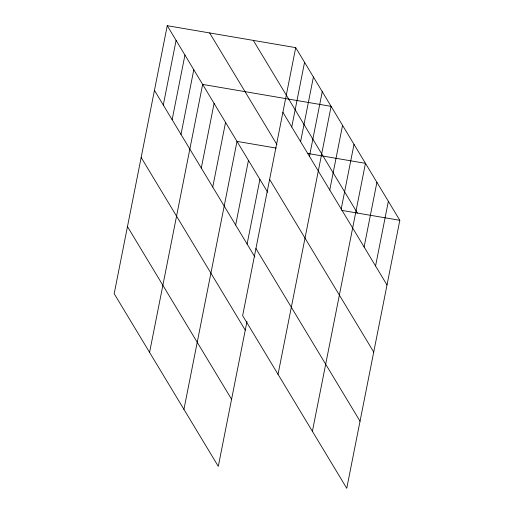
<?xml version="1.0" encoding="UTF-8"?>
<svg xmlns="http://www.w3.org/2000/svg" width="514" height="514" viewBox="0 0 514 514"><rect width="100%" height="100%" fill="white"/><g stroke="black" fill="none" stroke-linecap="round" stroke-linejoin="round"><path stroke-width="0.77" d="M295.704 47.635L242.64 315.628L346.751 488.3L399.815 220.313L295.704 47.635L167.249 25.7L114.185 293.687L218.296 466.365L246.964 321.552M163.291 105.042L176.096 40.375M172.139 119.723L184.944 55.056M180.992 134.398L193.797 69.731M149.58 352.398L202.644 84.412L331.106 106.347L278.042 374.333M201.289 168.072L214.094 103.404M212.745 187.064L225.55 122.396M183.935 409.382L236.999 141.389L276.249 148.096M235.65 225.048L248.455 160.387M247.099 244.047L259.904 179.38M291.753 126.977L304.558 62.316M300.6 141.658L313.405 76.991M309.454 156.333L322.252 91.665M329.75 190.007L342.555 125.339M341.206 208.999L354.011 144.331M312.396 431.317L365.46 163.33L307.468 153.423M364.111 246.99L376.91 182.322M375.561 265.982L388.366 201.315M341.829 210.406L399.815 220.313M253.312 40.4L357.423 213.072M282.906 112.303L387.01 284.974M209.641 32.941L276.937 144.562M269.619 179.399L373.729 352.071M167.249 25.7L267.678 192.268M255.927 248.532L360.038 421.204M154.444 90.368L254.873 256.936M141.157 157.464L245.268 330.136M127.472 226.59L231.576 399.269"/></g></svg>
